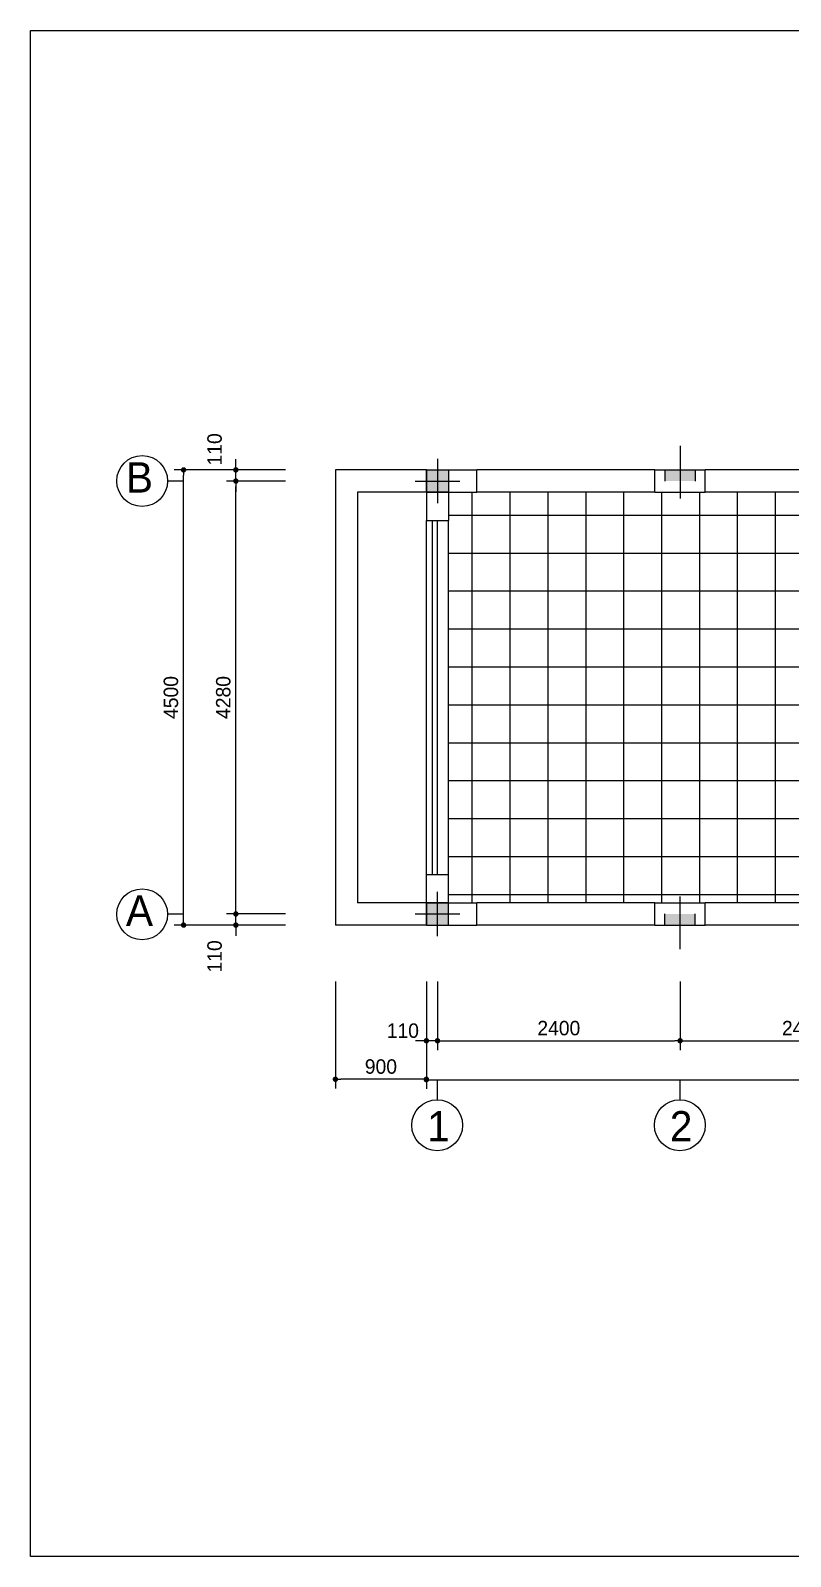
# Model space of a CAD drawing. Extents: x -13783 to 50918, y -8879 to 37156.
# Drawn here: x -13783 to -6264, y 6206 to 21290 of the extents above; entities that cross this region are included whole.
import ezdxf

# ---------------------------------------------------------------- set-up
doc = ezdxf.new("R2010")
doc.units = 0
doc.header["$LTSCALE"] = 600
doc.header["$MEASUREMENT"] = 0
doc.layers.get('0').update_dxf_attribs({"linetype": 'CONTINUOUS'})
doc.layers.get('Defpoints').update_dxf_attribs({"linetype": 'CONTINUOUS'})
for name, color, linetype in [('1', 1, 'CONTINUOUS'), ('3', 33, 'CONTINUOUS'), ('4', 4, 'CONTINUOUS'), ('9', 54, 'CONTINUOUS'), ('COT', 2, 'CONTINUOUS')]:
    doc.layers.add(name, color=color, linetype=linetype)
doc.styles.add('TT', font='VHAVAN.ttf')
doc.dimstyles.new('MB051', dxfattribs={"dimscale": 0.51, "dimtxt": 280, "dimasz": 105, "dimexe": 180, "dimexo": 0, "dimgap": 100, "dimtad": 1, "dimdec": 0, "dimzin": 0, "dimdsep": 46, "dimtxsty": 'TT', "dimblk1": 'DOT', "dimblk2": 'DOT', "dimsah": 1, "dimcen": 100, "dimdle": 60, "dimclrd": 251, "dimclre": 251, "dimclrt": 4, "dimadec": 0, "dimazin": 0, "dimtfac": 1, "dimtdec": 1, "dimtofl": 0, "dimtmove": 2, "dimatfit": 3, "dimldrblk": 'DOT', "dimfxl": 0, "dimtolj": 1, "dimtzin": 0, "dimarcsym": 0})

# ---------------------------------------------------------------- blocks, each defined once
blk = doc.blocks.new('_DOT')
at = {"color": 0, "linetype": 'ByBlock'}
blk.add_line((-0.5, 0), (-1, 0), dxfattribs=at)
at = {"color": 0, "linetype": 'ByBlock', "const_width": 0.5}
blk.add_lwpolyline([(-0.25, 0, 1), (0.25, 0, 1)], format="xyb", close=True, dxfattribs=at)
blk = doc.blocks.new('*D44')
at = {"color": 251, "linetype": 'ByBlock'}
for p, q in [((-8479, 11890), (-8479, 10827)), ((5521, 11890), (5521, 10827)), ((-8426, 10919), (5467, 10919))]:
    blk.add_line(p, q, dxfattribs=at)
at = {"layer": 'Defpoints', "color": 0, "linetype": 'ByBlock'}
for p in [(-8479, 11890), (5521, 11890), (5521, 10919)]:
    blk.add_point(p, dxfattribs=at)
at = {"color": 251, "linetype": 'ByBlock', "xscale": 53.55, "yscale": 53.55, "zscale": 53.55, "rotation": 180}
blk.add_blockref('_DOT', (-8479, 10919), dxfattribs=at)
at = {"color": 251, "linetype": 'ByBlock', "xscale": 53.55, "yscale": 53.55, "zscale": 53.55}
blk.add_blockref('_DOT', (5521, 10919), dxfattribs=at)
at = {"color": 4, "linetype": 'ByBlock', "insert": (-3229, 11058), "char_height": 142.8, "attachment_point": 5, "style": 'TT'}
blk.add_mtext('\\A1;14000', dxfattribs=at)
blk = doc.blocks.new('*D45')
at = {"color": 251, "linetype": 'ByBlock'}
for p, q in [((-5969, 11890), (-5969, 11212)), ((-3529, 11890), (-3529, 11212)), ((-5916, 11304), (-3583, 11304))]:
    blk.add_line(p, q, dxfattribs=at)
at = {"layer": 'Defpoints', "color": 0, "linetype": 'ByBlock'}
for p in [(-5969, 11890), (-3529, 11890), (-3529, 11304)]:
    blk.add_point(p, dxfattribs=at)
at = {"color": 251, "linetype": 'ByBlock', "xscale": 53.55, "yscale": 53.55, "zscale": 53.55, "rotation": 180}
blk.add_blockref('_DOT', (-5969, 11304), dxfattribs=at)
at = {"color": 251, "linetype": 'ByBlock', "xscale": 53.55, "yscale": 53.55, "zscale": 53.55}
blk.add_blockref('_DOT', (-3529, 11304), dxfattribs=at)
at = {"color": 4, "linetype": 'ByBlock', "insert": (-4749, 11428), "char_height": 142.8, "attachment_point": 5, "style": 'TT'}
blk.add_mtext('\\A1;2440', dxfattribs=at)
blk = doc.blocks.new('*D51')
at = {"color": 251, "linetype": 'ByBlock'}
for p, q in [((-9379, 11888), (-9379, 10831)), ((-8479, 11888), (-8479, 10831)), ((-8533, 10923), (-9326, 10923))]:
    blk.add_line(p, q, dxfattribs=at)
at = {"layer": 'Defpoints', "color": 0, "linetype": 'ByBlock'}
for p in [(-9379, 11888), (-8479, 11888), (-9379, 10923)]:
    blk.add_point(p, dxfattribs=at)
at = {"color": 251, "linetype": 'ByBlock', "xscale": 53.55, "yscale": 53.55, "zscale": 53.55, "rotation": 180}
blk.add_blockref('_DOT', (-9379, 10923), dxfattribs=at)
at = {"color": 251, "linetype": 'ByBlock', "xscale": 53.55, "yscale": 53.55, "zscale": 53.55}
blk.add_blockref('_DOT', (-8479, 10923), dxfattribs=at)
at = {"color": 4, "linetype": 'ByBlock', "insert": (-8929, 11048), "char_height": 142.8, "attachment_point": 5, "style": 'TT'}
blk.add_mtext('\\A1;900', dxfattribs=at)
blk = doc.blocks.new('*D50')
at = {"color": 251, "linetype": 'ByBlock'}
for p, q in [((-8479, 11780), (-8479, 11212)), ((-8369, 11780), (-8369, 11212)), ((-8533, 11304), (-8587, 11304)), ((-8369, 11304), (-8479, 11304)), ((-8316, 11304), (-8262, 11304))]:
    blk.add_line(p, q, dxfattribs=at)
at = {"layer": 'Defpoints', "color": 0, "linetype": 'ByBlock'}
for p in [(-8479, 11780), (-8369, 11780), (-8479, 11304)]:
    blk.add_point(p, dxfattribs=at)
at = {"color": 251, "linetype": 'ByBlock', "xscale": 53.55, "yscale": 53.55, "zscale": 53.55}
blk.add_blockref('_DOT', (-8479, 11304), dxfattribs=at)
at = {"color": 251, "linetype": 'ByBlock', "xscale": 53.55, "yscale": 53.55, "zscale": 53.55, "rotation": 180}
blk.add_blockref('_DOT', (-8369, 11304), dxfattribs=at)
at = {"color": 4, "linetype": 'ByBlock', "insert": (-8712, 11403), "char_height": 142.8, "attachment_point": 5, "style": 'TT'}
blk.add_mtext('\\A1;110', dxfattribs=at)
blk = doc.blocks.new('*D46')
at = {"color": 251, "linetype": 'ByBlock'}
for p, q in [((-8369, 11890), (-8369, 11212)), ((-5969, 11890), (-5969, 11212)), ((-8316, 11304), (-6023, 11304))]:
    blk.add_line(p, q, dxfattribs=at)
at = {"layer": 'Defpoints', "color": 0, "linetype": 'ByBlock'}
for p in [(-8369, 11890), (-5969, 11890), (-5969, 11304)]:
    blk.add_point(p, dxfattribs=at)
at = {"color": 251, "linetype": 'ByBlock', "xscale": 53.55, "yscale": 53.55, "zscale": 53.55, "rotation": 180}
blk.add_blockref('_DOT', (-8369, 11304), dxfattribs=at)
at = {"color": 251, "linetype": 'ByBlock', "xscale": 53.55, "yscale": 53.55, "zscale": 53.55}
blk.add_blockref('_DOT', (-5969, 11304), dxfattribs=at)
at = {"color": 4, "linetype": 'ByBlock', "insert": (-7169, 11428), "char_height": 142.8, "attachment_point": 5, "style": 'TT'}
blk.add_mtext('\\A1;2400', dxfattribs=at)
blk = doc.blocks.new('*D48')
at = {"color": 251, "linetype": 'ByBlock'}
for p, q in [((-9873, 16837), (-10455, 16837)), ((-10364, 12611), (-10364, 16783)), ((-9873, 12557), (-10455, 12557))]:
    blk.add_line(p, q, dxfattribs=at)
at = {"layer": 'Defpoints', "color": 0, "linetype": 'ByBlock'}
for p in [(-10364, 16837), (-9873, 16837), (-9873, 12557)]:
    blk.add_point(p, dxfattribs=at)
at = {"color": 251, "linetype": 'ByBlock', "xscale": 53.55, "yscale": 53.55, "zscale": 53.55}
for p, rotation in [((-10364, 16837), 90), ((-10364, 12557), 270)]:
    blk.add_blockref('_DOT', p, dxfattribs=dict(at, rotation=rotation))
at = {"color": 4, "linetype": 'ByBlock', "insert": (-10488, 14697), "char_height": 142.8, "attachment_point": 5, "rotation": 90, "style": 'TT'}
blk.add_mtext('\\A1;4280', dxfattribs=at)
blk = doc.blocks.new('*D47')
at = {"color": 251, "linetype": 'ByBlock'}
for p, q in [((-9873, 16947), (-10973, 16947)), ((-10881, 12501), (-10881, 16893)), ((-9873, 12447), (-10973, 12447))]:
    blk.add_line(p, q, dxfattribs=at)
at = {"layer": 'Defpoints', "color": 0, "linetype": 'ByBlock'}
for p in [(-10881, 16947), (-9873, 16947), (-9873, 12447)]:
    blk.add_point(p, dxfattribs=at)
at = {"color": 251, "linetype": 'ByBlock', "xscale": 53.55, "yscale": 53.55, "zscale": 53.55}
for p, rotation in [((-10881, 16947), 90), ((-10881, 12447), 270)]:
    blk.add_blockref('_DOT', p, dxfattribs=dict(at, rotation=rotation))
at = {"color": 4, "linetype": 'ByBlock', "insert": (-11006, 14697), "char_height": 142.8, "attachment_point": 5, "rotation": 90, "style": 'TT'}
blk.add_mtext('\\A1;4500', dxfattribs=at)
blk = doc.blocks.new('*D49')
at = {"color": 251, "linetype": 'ByBlock'}
for p, q in [((-9873, 12557), (-10455, 12557)), ((-10364, 12611), (-10364, 12664)), ((-10364, 12447), (-10364, 12557)), ((-9873, 12447), (-10455, 12447)), ((-10364, 12393), (-10364, 12340))]:
    blk.add_line(p, q, dxfattribs=at)
at = {"layer": 'Defpoints', "color": 0, "linetype": 'ByBlock'}
for p in [(-10364, 12557), (-9873, 12557), (-9873, 12447)]:
    blk.add_point(p, dxfattribs=at)
at = {"color": 251, "linetype": 'ByBlock', "xscale": 53.55, "yscale": 53.55, "zscale": 53.55}
for p, rotation in [((-10364, 12557), 270), ((-10364, 12447), 90)]:
    blk.add_blockref('_DOT', p, dxfattribs=dict(at, rotation=rotation))
at = {"color": 4, "linetype": 'ByBlock', "insert": (-10574, 12138), "char_height": 142.8, "attachment_point": 5, "rotation": 90, "style": 'TT'}
blk.add_mtext('\\A1;110', dxfattribs=at)
blk = doc.blocks.new('*D52')
at = {"color": 251, "linetype": 'ByBlock'}
for p, q in [((-10364, 17001), (-10364, 17054)), ((-9873, 16947), (-10455, 16947)), ((-10364, 16837), (-10364, 16947)), ((-9873, 16837), (-10455, 16837)), ((-10364, 16783), (-10364, 16730))]:
    blk.add_line(p, q, dxfattribs=at)
at = {"layer": 'Defpoints', "color": 0, "linetype": 'ByBlock'}
for p in [(-10364, 16947), (-9873, 16947), (-9873, 16837)]:
    blk.add_point(p, dxfattribs=at)
at = {"color": 251, "linetype": 'ByBlock', "xscale": 53.55, "yscale": 53.55, "zscale": 53.55}
for p, rotation in [((-10364, 16947), 270), ((-10364, 16837), 90)]:
    blk.add_blockref('_DOT', p, dxfattribs=dict(at, rotation=rotation))
at = {"color": 4, "linetype": 'ByBlock', "insert": (-10574, 17150), "char_height": 142.8, "attachment_point": 5, "rotation": 90, "style": 'TT'}
blk.add_mtext('\\A1;110', dxfattribs=at)
blk = doc.blocks.new('COT')
at = {"layer": '1'}
h = blk.add_hatch(color=256, dxfattribs=at)
h.paths.add_polyline_path([(0, 0), (110, 0), (110, 110), (0, 110)])
h.paths.add_polyline_path([(0, 0), (0, 110), (-110, 110), (-110, 0)])
h.paths.add_polyline_path([(0, 0), (-110, 0), (-110, -110), (0, -110)])
h.paths.add_polyline_path([(0, 0), (0, -110), (110, -110), (110, 0)])
for p, q in [((0, -220), (0, 220)), ((-220, 0), (220, 0))]:
    blk.add_line(p, q, dxfattribs=at)
blk.add_lwpolyline([(-110, -110), (110, -110), (110, 110), (-110, 110)], close=True, dxfattribs=at)

msp = doc.modelspace()

# ---------------------------------------------------------------- hatches: boundary and pattern name
at = {"layer": '9'}
h = msp.add_hatch(dxfattribs=at)
h.set_pattern_fill('NET', color=8, scale=3000, style=0)
h.set_pattern_definition([(0, (-1537.55, 0), (0, 375), []), (90, (-1537.55, 0), (-375, 2e-14), [])])
h.paths.add_polyline_path([(-5277.9, 12667), (-5027.9, 12666.9), (-5027.9, 13706.8), (-5947.9, 13706.8), (-5947.9, 13746.8, -0.4272896), (-5027.9, 14626.8), (-5027, 14626.8), (-5027, 16726.9), (-5277.6, 16727), (-5277.6, 16727), (-7107, 16727), (-7607, 16727), (-9367, 16727), (-9647, 16727), (-9647, 16447), (-9647, 12947), (-9647, 12667), (-9367, 12667), (-7607, 12667), (-7107, 12667)])

# ---------------------------------------------------------------- linework, layer by layer
for p, q in [((-9867, 16947), (-9867, 16447)), ((-9867, 16947), (-9367, 16947)), ((-9647, 16947), (-9647, 16447)), ((-9367, 16727), (-9367, 16947)), ((-7607, 16947), (-7107, 16947)), ((-7607, 16727), (-7607, 16947)), ((-7107, 16727), (-7107, 16947)), ((-9867, 16727), (-9367, 16727)), ((-7607, 16727), (-7107, 16727)), ((-9867, 16447), (-9647, 16447)), ((-9867, 12947), (-9647, 12947)), ((-9867, 12447), (-9867, 12947)), ((-9647, 12447), (-9647, 12947)), ((-9867, 12667), (-9367, 12667)), ((-9367, 12447), (-9367, 12667)), ((-7607, 12667), (-7107, 12667)), ((-7607, 12447), (-7607, 12667)), ((-7107, 12447), (-7107, 12667)), ((-9867, 12447), (-9367, 12447)), ((-7607, 12447), (-7107, 12447))]:
    msp.add_line(p, q)
at = {"color": 3}
msp.add_lwpolyline([(-13783.2, 6205.6), (-13783.2, 21290.4), (7783.9, 21290.4), (7783.9, 6205.6), (-13783.2, 6205.6)], close=True, dxfattribs=at)
at = {"layer": '3', "color": 54}
for p, q in [((-10767, 16947), (-10767, 12447)), ((-9867, 16947), (-10767, 16947)), ((-7607, 16947), (-9367, 16947)), ((-5277.6, 16947), (-7107, 16947)), ((-10547, 16727), (-10547, 12667)), ((-9867, 16727), (-10547, 16727)), ((-7607, 16727), (-9367, 16727)), ((-5277.6, 16727), (-7107, 16727)), ((-9867, 12667), (-10547, 12667)), ((-7607, 12667), (-9367, 12667)), ((-5277.9, 12667), (-7107, 12667)), ((-9867, 12447), (-10767, 12447)), ((-7607, 12447), (-9367, 12447)), ((-5277.9, 12447), (-7107, 12447))]:
    msp.add_line(p, q, dxfattribs=at)
at = {"layer": '9', "color": 1}
for p, q in [((-7357, 17185.9), (-7357, 16665)), ((-7507, 16947), (-7507, 16837)), ((-7207, 16947), (-7207, 16837)), ((-7357, 12208), (-7357, 12728.9)), ((-7507, 12447), (-7507, 12557)), ((-7207, 12447), (-7207, 12557))]:
    msp.add_line(p, q, dxfattribs=at)
at = {"layer": '9', "color": 54}
for p, q in [((-12281, 16836.8), (-12427, 16836.8)), ((-12281, 12553.9), (-12427, 12553.9))]:
    msp.add_line(p, q, dxfattribs=at)
at = {"layer": '9'}
for p, q in [((-9867, 12947), (-9867, 16447)), ((-9807, 12947), (-9807, 16447)), ((-9757, 12947), (-9757, 16447)), ((-9647, 12947), (-9647, 16447))]:
    msp.add_line(p, q, dxfattribs=at)
at = {"layer": '9', "color": 2}
for p, q in [((-9759.6, 10918.7), (-9759.6, 10720.4)), ((-7359.6, 10918.7), (-7359.6, 10720.4))]:
    msp.add_line(p, q, dxfattribs=at)
for centre in [(-12678.7, 16836.8), (-12678.7, 12553.9), (-9759.6, 10468.8), (-7359.6, 10468.8)]:
    msp.add_circle(centre, 251.7, dxfattribs=at)
at = {"layer": '9', "color": 1}
for points in [[(-7507, 16947), (-7507, 16837), (-7207, 16947), (-7207, 16837)], [(-7507, 12447), (-7507, 12557), (-7207, 12447), (-7207, 12557)]]:
    msp.add_solid(points, dxfattribs=at)

# ---------------------------------------------------------------- block references
at = {"layer": 'COT', "xscale": -1, "rotation": 180}
msp.add_blockref('COT', (-9757, 16837), dxfattribs=at)
at = {"layer": 'COT'}
msp.add_blockref('COT', (-9757, 12557), dxfattribs=at)

# ---------------------------------------------------------------- texts
at = {"layer": '9', "color": 2, "style": 'TT'}
for s, p in [('1', (-9858.3, 10308.3)), ('2', (-7458.3, 10308.3))]:
    msp.add_text(s, height=300, dxfattribs=at).set_placement(p)
at = {"layer": '9', "color": 2, "char_height": 300, "width": 149.66, "attachment_point": 1, "style": 'TT'}
for s, insert in [('b', (-12838.8, 17022.7)), ('a', (-12838.8, 12739.7))]:
    msp.add_mtext(s, dxfattribs=dict(at, insert=insert))

# ---------------------------------------------------------------- dimensions: what is measured, and where the dimension line sits
at = {"layer": '4'}
dim = msp.add_linear_dim(base=(4133, 10918.7), p1=(-9867, 11889.7), p2=(4133, 11889.7), dimstyle='MB051', dxfattribs=at)
dim.commit()
dim.dimension.update_dxf_attribs({"geometry": '*D44', "text_midpoint": (-4616.5, 11058.1), "dimtype": 160, "insert": (-1387.5, 0)})
for base, p1, p2, picture, middle in [((-7357, 11303.6), (-9757, 11889.7), (-7357, 11889.7), '*D46', (-8557, 11428.4)), ((-4917, 11303.6), (-7357, 11889.7), (-4917, 11889.7), '*D45', (-6137, 11428.4))]:
    dim = msp.add_linear_dim(base=base, p1=p1, p2=p2, dimstyle='MB051', dxfattribs=at)
    dim.commit()
    dim.dimension.update_dxf_attribs({"geometry": picture, "text_midpoint": middle, "insert": (-1387.5, 0)})
at = {"layer": '9'}
for base, p1, p2, picture, middle in [((-11751.1, 16947), (-11260.9, 16837), (-11260.9, 16947), '*D52', (-11961.1, 17149.9)), ((-11751.1, 12557), (-11260.9, 12447), (-11260.9, 12557), '*D49', (-11961.1, 12138.2))]:
    dim = msp.add_linear_dim(base=base, p1=p1, p2=p2, angle=90, dimstyle='MB051', dxfattribs=at)
    dim.commit()
    dim.dimension.update_dxf_attribs({"geometry": picture, "text_midpoint": middle, "dimtype": 160, "insert": (-1387.5, 0)})
for base, p1, p2, picture, middle in [((-12268.5, 16947), (-11260.9, 12447), (-11260.9, 16947), '*D47', (-12393.4, 14697)), ((-11751.1, 16837), (-11260.9, 12557), (-11260.9, 16837), '*D48', (-11875.9, 14697))]:
    dim = msp.add_linear_dim(base=base, p1=p1, p2=p2, angle=90, dimstyle='MB051', dxfattribs=at)
    dim.commit()
    dim.dimension.update_dxf_attribs({"geometry": picture, "text_midpoint": middle, "insert": (-1387.5, 0)})
dim = msp.add_linear_dim(base=(-10767, 10923.3), p1=(-9867, 11887.5), p2=(-10767, 11887.5), dimstyle='MB051', dxfattribs=at)
dim.commit()
dim.dimension.update_dxf_attribs({"geometry": '*D51', "text_midpoint": (-10317, 11048.1), "insert": (-1387.5, 0)})
dim = msp.add_linear_dim(base=(-9867, 11303.6), p1=(-9757, 11779.7), p2=(-9867, 11779.7), dimstyle='MB051', dxfattribs=at)
dim.commit()
dim.dimension.update_dxf_attribs({"geometry": '*D50', "text_midpoint": (-10099.8, 11403.1), "dimtype": 160, "insert": (-1387.5, 0)})

doc.saveas('drawing.dxf')
